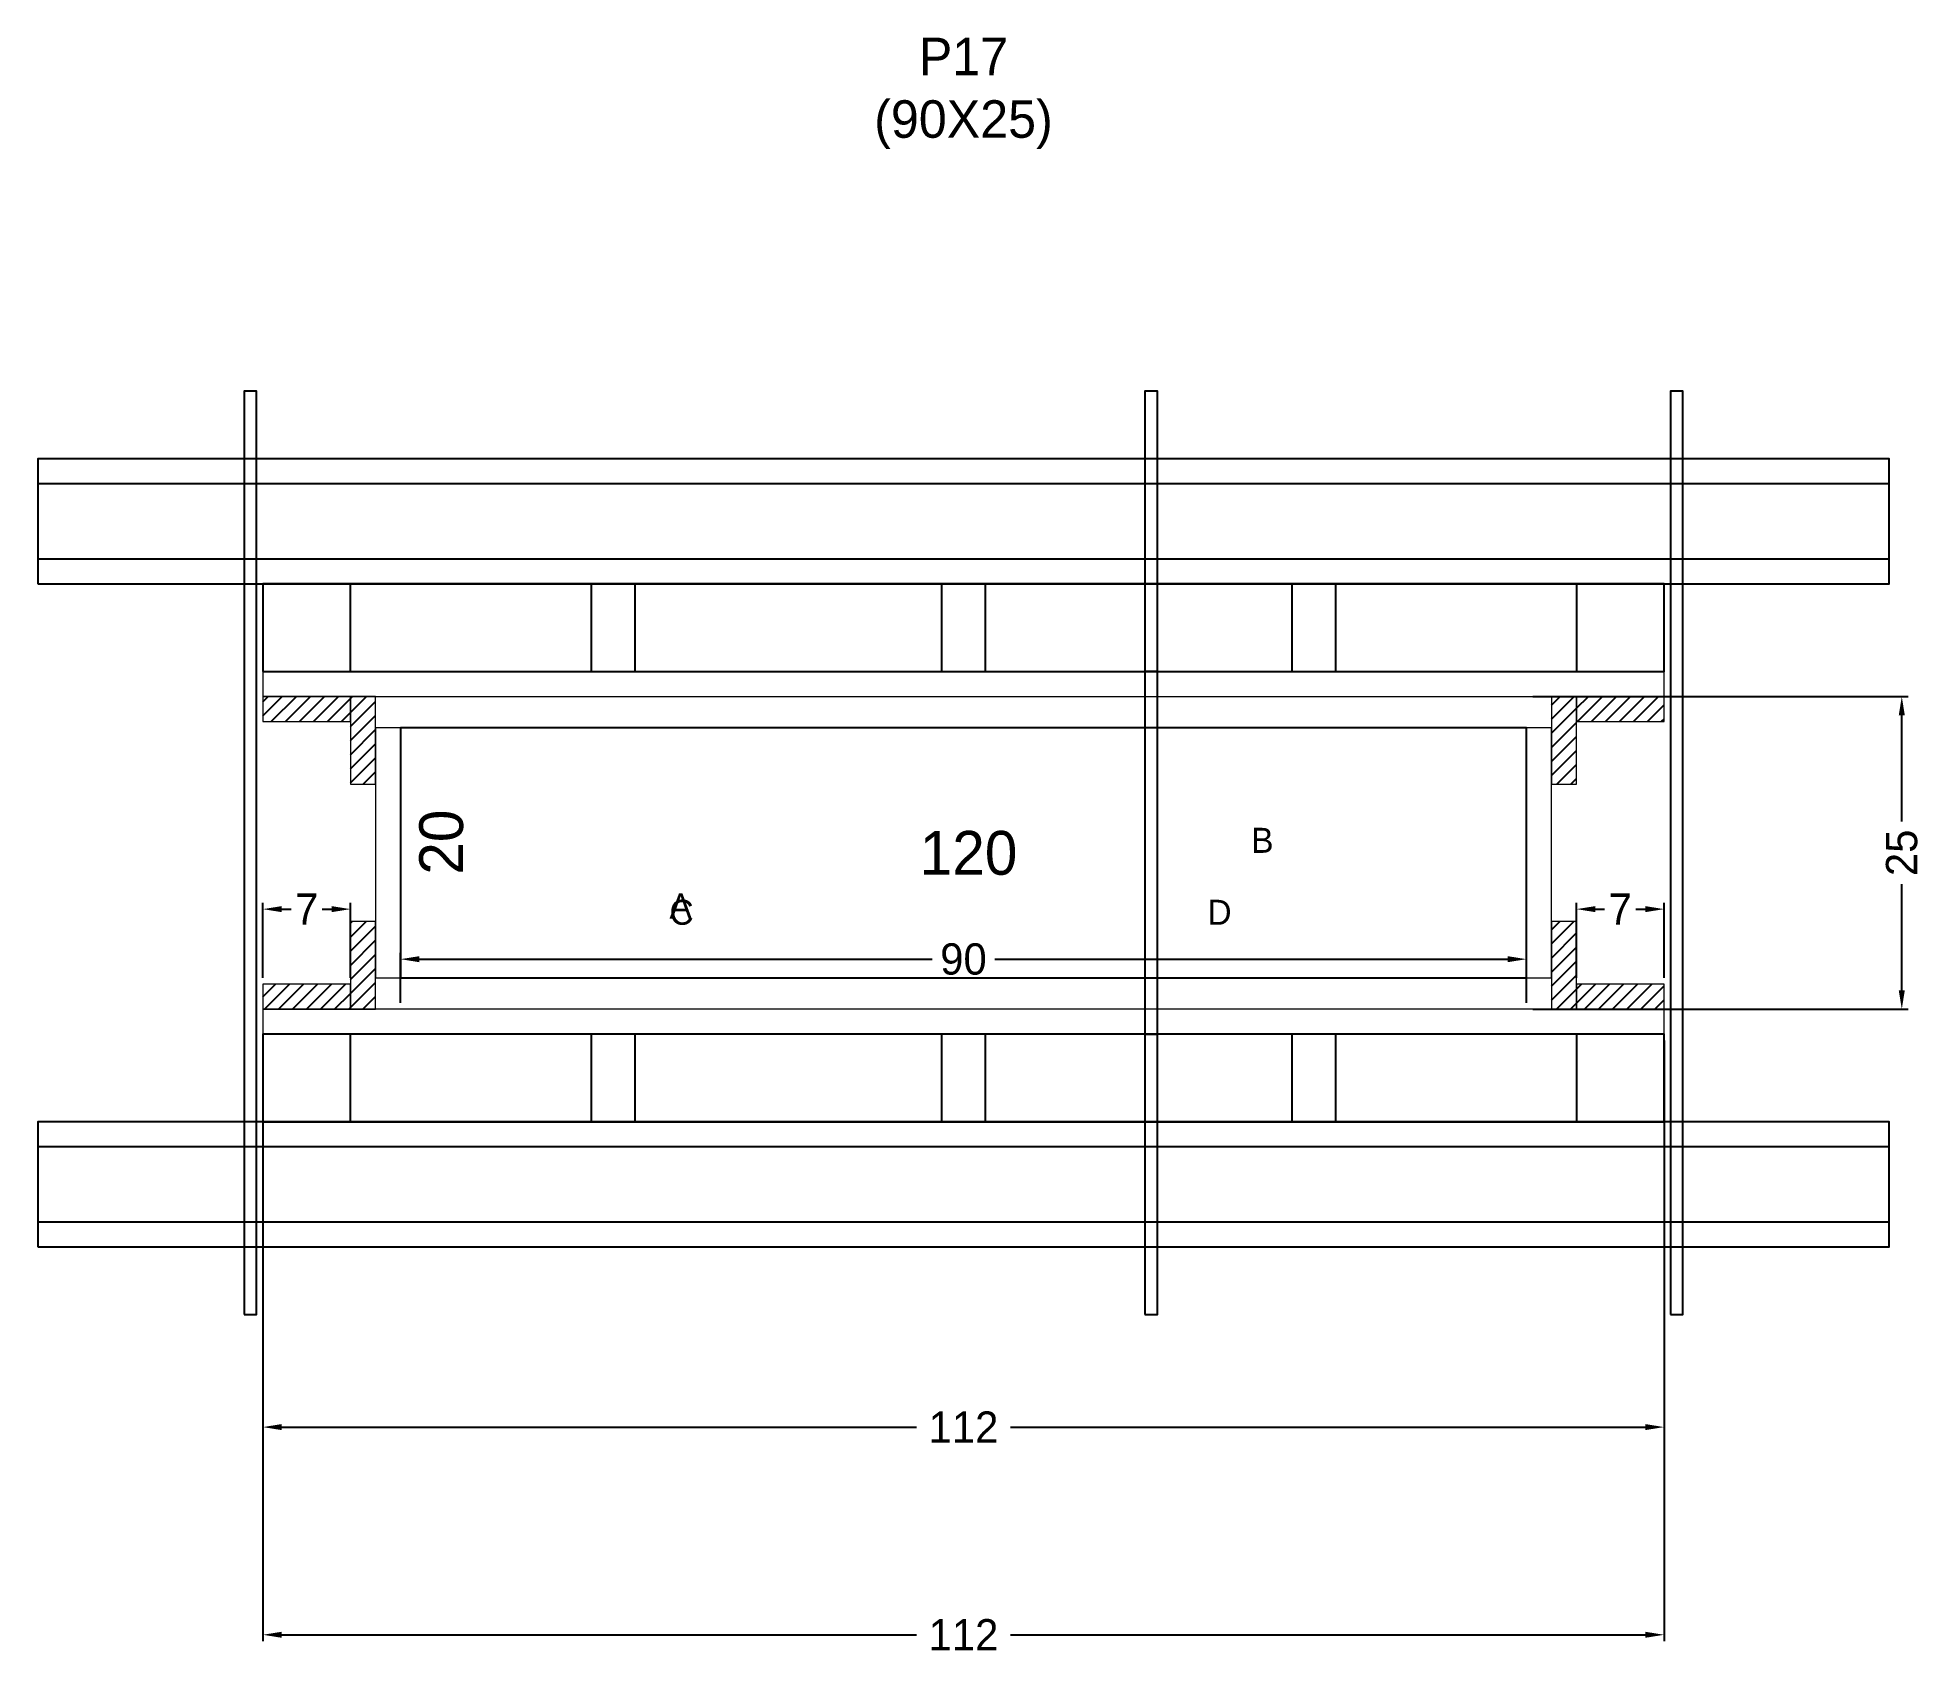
# Model space of a CAD drawing. Header units: centimetres. Extents: x -148 to 153, y 12 to 270.
import ezdxf

# ---------------------------------------------------------------- set-up
doc = ezdxf.new("R2010")
doc.units = ezdxf.units.CM
for name, color, linetype in [('CHAPA', 140, 'Continuous'), ('COTA', 241, 'Continuous'), ('Hachura', 251, 'Continuous'), ('Madeira', 30, 'Continuous'), ('NOMENCLATURA', 7, 'Continuous'), ('Painéis', 200, 'Continuous'), ('Perfil Metálico', 150, 'Continuous'), ('SARRAFO', 251, 'Continuous'), ('TEXTO_GERAL', 7, 'Continuous')]:
    doc.layers.add(name, color=color, linetype=linetype)
doc.dimstyles.new('cotax2', dxfattribs={"dimtxt": 2.5, "dimasz": 1.5, "dimexe": 0.5, "dimexo": 0.5, "dimgap": 0.5, "dimtad": 1, "dimcen": 2.5, "dimazin": 3, "dimtfac": 1, "dimtmove": 0, "dimatfit": 3})
pattern_1 = [(45, (0, 0), (-1.122532, 1.122532), [])]

# ---------------------------------------------------------------- blocks, each defined once
blk = doc.blocks.new('_CLOSEDFILLED')
at = {"color": 0, "linetype": 'BYBLOCK'}
blk.add_solid([(-1, 0.16), (0, 0), (-1, -0.16)], dxfattribs=at)
blk = doc.blocks.new('*D1')
for p, q in [((-112, 110), (-112, 14)), ((112, 110), (112, 14)), ((-109, 15), (-7.5, 15)), ((7.5, 15), (109, 15))]:
    blk.add_line(p, q)
at = {"layer": 'Defpoints'}
for p in [(-112, 111), (112, 111), (-112, 15)]:
    blk.add_point(p, dxfattribs=at)
at = {"layer": 'COTA', "xscale": 3, "yscale": 3, "rotation": 180}
blk.add_blockref('_CLOSEDFILLED', (-112, 15), dxfattribs=at)
at = {"layer": 'COTA', "xscale": 3, "yscale": 3}
blk.add_blockref('_CLOSEDFILLED', (112, 15), dxfattribs=at)
at = {"layer": 'COTA', "insert": (0, 15), "char_height": 5, "attachment_point": 5}
blk.add_mtext('112', dxfattribs=at)
blk = doc.blocks.new('*D2')
for p, q in [((-90, 116), (-90, 124)), ((90, 116), (90, 124)), ((-87, 123), (-5, 123)), ((5, 123), (87, 123))]:
    blk.add_line(p, q)
at = {"layer": 'Defpoints'}
for p in [(-90, 123), (-90, 115), (90, 115)]:
    blk.add_point(p, dxfattribs=at)
at = {"layer": 'COTA', "xscale": 3, "yscale": 3, "rotation": 180}
blk.add_blockref('_CLOSEDFILLED', (-90, 123), dxfattribs=at)
at = {"layer": 'COTA', "xscale": 3, "yscale": 3}
blk.add_blockref('_CLOSEDFILLED', (90, 123), dxfattribs=at)
at = {"layer": 'COTA', "insert": (0, 123), "char_height": 5, "attachment_point": 5}
blk.add_mtext('90', dxfattribs=at)
blk = doc.blocks.new('*D3')
for p, q in [((91, 165), (151, 165)), ((150, 145), (150, 162)), ((150, 118), (150, 135)), ((91, 115), (151, 115))]:
    blk.add_line(p, q)
at = {"layer": 'Defpoints'}
for p in [(90, 165), (90, 115), (150, 115)]:
    blk.add_point(p, dxfattribs=at)
at = {"layer": 'COTA', "xscale": 3, "yscale": 3}
for p, rotation in [((150, 165), 90), ((150, 115), -90.00000000000001)]:
    blk.add_blockref('_CLOSEDFILLED', p, dxfattribs=dict(at, rotation=rotation))
at = {"layer": 'COTA', "insert": (150, 140), "char_height": 5, "attachment_point": 5, "rotation": 90}
blk.add_mtext('25', dxfattribs=at)
blk = doc.blocks.new('*D4')
for p, q in [((-112, 120), (-112, 132)), ((-109, 131), (-107.5, 131)), ((-102.5, 131), (-101, 131)), ((-98, 120), (-98, 132))]:
    blk.add_line(p, q)
at = {"layer": 'Defpoints'}
for p in [(-112, 131), (-112, 119), (-98, 119)]:
    blk.add_point(p, dxfattribs=at)
at = {"layer": 'COTA', "xscale": 3, "yscale": 3, "rotation": 180}
blk.add_blockref('_CLOSEDFILLED', (-112, 131), dxfattribs=at)
at = {"layer": 'COTA', "xscale": 3, "yscale": 3}
blk.add_blockref('_CLOSEDFILLED', (-98, 131), dxfattribs=at)
at = {"layer": 'COTA', "insert": (-105, 131), "char_height": 5, "attachment_point": 5}
blk.add_mtext('7', dxfattribs=at)
blk = doc.blocks.new('*D5')
for p, q in [((98, 120), (98, 132)), ((101, 131), (102.5, 131)), ((107.5, 131), (109, 131)), ((112, 120), (112, 132))]:
    blk.add_line(p, q)
at = {"layer": 'Defpoints'}
for p in [(98, 131), (98, 119), (112, 119)]:
    blk.add_point(p, dxfattribs=at)
at = {"layer": 'COTA', "xscale": 3, "yscale": 3, "rotation": 180}
blk.add_blockref('_CLOSEDFILLED', (98, 131), dxfattribs=at)
at = {"layer": 'COTA', "xscale": 3, "yscale": 3}
blk.add_blockref('_CLOSEDFILLED', (112, 131), dxfattribs=at)
at = {"layer": 'COTA', "insert": (105, 131), "char_height": 5, "attachment_point": 5}
blk.add_mtext('7', dxfattribs=at)
blk = doc.blocks.new('*D6')
for p, q in [((-112, 77.2), (-112, 47.2)), ((112, 77.2), (112, 47.2)), ((-109, 48.2), (-7.5, 48.2)), ((7.5, 48.2), (109, 48.2))]:
    blk.add_line(p, q)
at = {"layer": 'Defpoints'}
for p in [(-112, 78.2), (112, 78.2), (-112, 48.2)]:
    blk.add_point(p, dxfattribs=at)
at = {"layer": 'COTA', "xscale": 3, "yscale": 3, "rotation": 180}
blk.add_blockref('_CLOSEDFILLED', (-112, 48.2), dxfattribs=at)
at = {"layer": 'COTA', "xscale": 3, "yscale": 3}
blk.add_blockref('_CLOSEDFILLED', (112, 48.2), dxfattribs=at)
at = {"layer": 'COTA', "insert": (0, 48.2), "char_height": 5, "attachment_point": 5}
blk.add_mtext('112', dxfattribs=at)

msp = doc.modelspace()

# ---------------------------------------------------------------- hatches: boundary and pattern name
at = {"layer": 'Hachura'}
h = msp.add_hatch(dxfattribs=at)
h.set_pattern_fill('ANSI31')
h.set_pattern_definition(pattern_1)
h.paths.add_polyline_path([(-112, 161), (-98, 161), (-98, 165), (-112, 165)])
h = msp.add_hatch(dxfattribs=at)
h.set_pattern_fill('ANSI31')
h.set_pattern_definition(pattern_1)
h.paths.add_polyline_path([(-98, 151), (-94, 151), (-94, 165), (-98, 165)])
h = msp.add_hatch(dxfattribs=at)
h.set_pattern_fill('ANSI31')
h.set_pattern_definition(pattern_1)
h.paths.add_polyline_path([(94, 151), (98, 151), (98, 165), (94, 165)])
h = msp.add_hatch(dxfattribs=at)
h.set_pattern_fill('ANSI31')
h.set_pattern_definition(pattern_1)
h.paths.add_polyline_path([(98, 161), (112, 161), (112, 165), (98, 165)])
h = msp.add_hatch(dxfattribs=at)
h.set_pattern_fill('ANSI31')
h.set_pattern_definition(pattern_1)
h.paths.add_polyline_path([(-98, 115), (-94, 115), (-94, 129), (-98, 129)])
h = msp.add_hatch(dxfattribs=at)
h.set_pattern_fill('ANSI31')
h.set_pattern_definition(pattern_1)
h.paths.add_polyline_path([(94, 115), (98, 115), (98, 129), (94, 129)])
h = msp.add_hatch(dxfattribs=at)
h.set_pattern_fill('ANSI31')
h.set_pattern_definition(pattern_1)
h.paths.add_polyline_path([(-112, 115), (-98, 115), (-98, 119), (-112, 119)])
h = msp.add_hatch(dxfattribs=at)
h.set_pattern_fill('ANSI31')
h.set_pattern_definition(pattern_1)
h.paths.add_polyline_path([(98, 115), (112, 115), (112, 119), (98, 119)])

# ---------------------------------------------------------------- linework, layer by layer
at = {"layer": 'CHAPA', "lineweight": 18}
for points in [[(-112, 165), (112, 165), (112, 169), (-112, 169)], [(-112, 165), (112, 165), (112, 169), (-112, 169)], [(-94, 120), (-90, 120), (-90, 160), (-94, 160)], [(-94, 120), (-90, 120), (-90, 160), (-94, 160)], [(90, 120), (94, 120), (94, 160), (90, 160)], [(90, 120), (94, 120), (94, 160), (90, 160)], [(-112, 111), (112, 111), (112, 115), (-112, 115)], [(-112, 111), (112, 111), (112, 115), (-112, 115)]]:
    msp.add_lwpolyline(points, close=True, dxfattribs=at)
at = {"layer": 'Hachura'}
for points in [[(-115, 66.2), (-113, 66.2), (-113, 213.8), (-115, 213.8)], [(29, 169), (31, 169), (31, 213.8), (29, 213.8)], [(113, 66.2), (115, 66.2), (115, 213.8), (113, 213.8)], [(29, 111), (31, 111), (31, 169), (29, 169)], [(29, 66.2), (31, 66.2), (31, 111), (29, 111)]]:
    msp.add_lwpolyline(points, close=True, dxfattribs=at)
at = {"layer": 'Madeira', "color": 126}
for points in [[(-112, 169), (112, 169), (112, 183), (-112, 183)], [(-112, 169), (-98, 169), (-98, 183), (-112, 183)], [(-59.5, 169), (-52.5, 169), (-52.5, 183), (-59.5, 183)], [(-3.5, 169), (3.5, 169), (3.5, 183), (-3.5, 183)], [(52.5, 169), (59.5, 169), (59.5, 183), (52.5, 183)], [(98, 169), (112, 169), (112, 183), (98, 183)], [(-112, 97), (112, 97), (112, 111), (-112, 111)], [(-112, 97), (-98, 97), (-98, 111), (-112, 111)], [(-59.5, 97), (-52.5, 97), (-52.5, 111), (-59.5, 111)], [(-3.5, 97), (3.5, 97), (3.5, 111), (-3.5, 111)], [(52.5, 97), (59.5, 97), (59.5, 111), (52.5, 111)], [(98, 97), (112, 97), (112, 111), (98, 111)]]:
    msp.add_lwpolyline(points, close=True, dxfattribs=at)
at = {"layer": 'Painéis'}
msp.add_lwpolyline([(-90, 120), (90, 120), (90, 160), (-90, 160)], close=True, dxfattribs=at)
at = {"layer": 'Perfil Metálico', "color": 224}
for points in [[(-148, 183), (148, 183), (148, 203), (-148, 203)], [(-148, 187), (148, 187), (148, 199), (-148, 199)], [(-148, 77), (148, 77), (148, 97), (-148, 97)], [(-148, 81), (148, 81), (148, 93), (-148, 93)]]:
    msp.add_lwpolyline(points, close=True, dxfattribs=at)
at = {"layer": 'SARRAFO', "color": 251, "lineweight": 13}
for points in [[(-112, 161), (-98, 161), (-98, 165), (-112, 165)], [(-98, 151), (-94, 151), (-94, 165), (-98, 165)], [(94, 151), (98, 151), (98, 165), (94, 165)], [(98, 161), (112, 161), (112, 165), (98, 165)], [(-98, 115), (-94, 115), (-94, 129), (-98, 129)], [(94, 115), (98, 115), (98, 129), (94, 129)], [(-112, 115), (-98, 115), (-98, 119), (-112, 119)], [(98, 115), (112, 115), (112, 119), (98, 119)]]:
    msp.add_lwpolyline(points, close=True, dxfattribs=at)

# ---------------------------------------------------------------- texts
at = {"layer": 'COTA'}
msp.add_text('20', height=7, rotation=90, dxfattribs=at).set_placement((-80, 136.5))
msp.add_text('120', height=7, dxfattribs=at).set_placement((-7, 136.5))
at = {"layer": 'NOMENCLATURA', "insert": (0, 252.5), "char_height": 6, "attachment_point": 8}
msp.add_mtext('P17\\P(90X25)', dxfattribs=at)
at = {"layer": 'TEXTO_GERAL'}
for s, p in [('B', (46, 140)), ('A', (-47, 129.5)), ('C', (-47, 128.5)), ('D', (39, 128.5))]:
    msp.add_text(s, height=4, dxfattribs=at).set_placement(p)

# ---------------------------------------------------------------- dimensions: what is measured, and where the dimension line sits
at = {"layer": 'COTA'}
dim = msp.add_linear_dim(base=(150, 115), p1=(90, 115), p2=(90, 165), angle=90, dimstyle='cotax2', dxfattribs=at)
dim.commit()
dim.dimension.update_dxf_attribs({"geometry": '*D3', "text_midpoint": (150, 140)})
for base, p1, p2, picture, middle in [((-112, 131), (-112, 119), (-98, 119), '*D4', (-105, 131)), ((98, 131), (98, 119), (112, 119), '*D5', (105, 131)), ((-90, 123), (-90, 115), (90, 115), '*D2', (0, 123)), ((-112, 15), (-112, 111), (112, 111), '*D1', (0, 15)), ((-112, 48.2), (-112, 78.2), (112, 78.2), '*D6', (0, 48.2))]:
    dim = msp.add_linear_dim(base=base, p1=p1, p2=p2, dimstyle='cotax2', dxfattribs=at)
    dim.commit()
    dim.dimension.update_dxf_attribs({"geometry": picture, "text_midpoint": middle})

doc.saveas('drawing.dxf')
